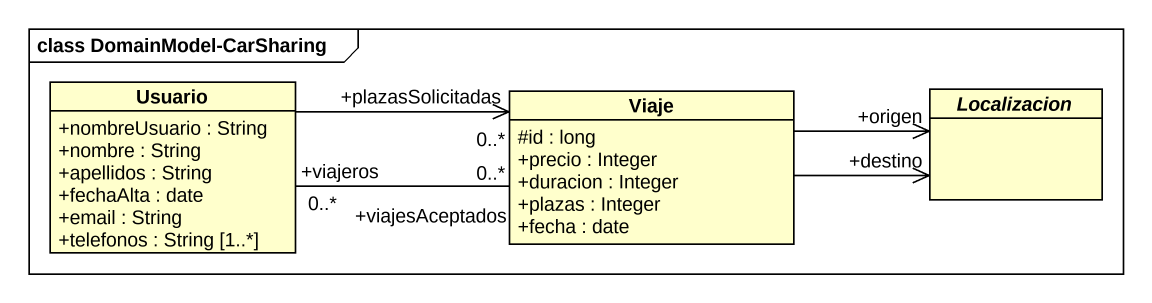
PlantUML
@startuml
mainframe class DomainModel-CarSharing
hide circle
hide empty members
skinparam classAttributeIconSize 0
class Usuario {
  +nombreUsuario : String
  +nombre : String
  +apellidos : String
  +fechaAlta : date
  +email : String
  +telefonos : String [1..*]
}
class Viaje {
  #id : long
  +precio : Integer
  +duracion : Integer
  +plazas : Integer
  +fecha : date
}
abstract class Localizacion
Usuario -right-> "+plazasSolicitadas\n0..*" Viaje
Usuario "+viajeros\n0..*" -right- "+viajesAceptados\n0..*" Viaje
Viaje -right-> "+origen" Localizacion
Viaje -right-> "+destino" Localizacion
@enduml
